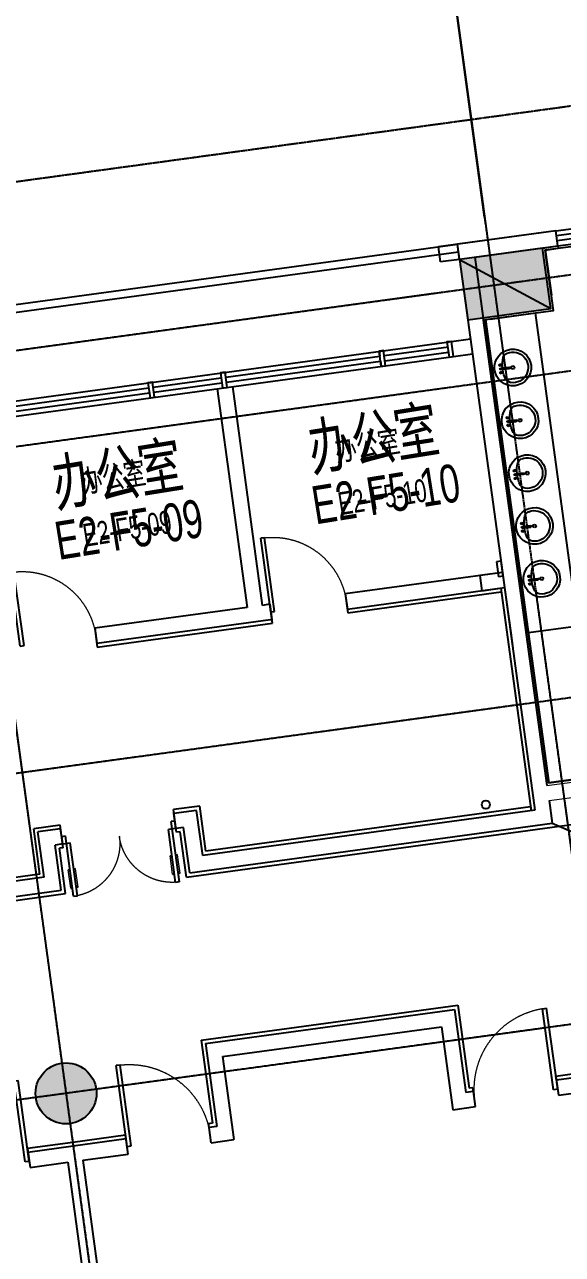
# Model space of a CAD drawing. Header units: millimetres. Extents: x -39175 to 150737, y -15023 to 140542.
# Drawn here: x 37772 to 44829, y 113149 to 129297 of the extents above; entities that cross this region are included whole.
import ezdxf

# ---------------------------------------------------------------- set-up
doc = ezdxf.new("R2010")
doc.units = ezdxf.units.MM
doc.header["$LTSCALE"] = 10
for name, pattern in [('DASH', [0.35, 0.25, -0.1]), ('E-RG-1F$0$$0$DOTE', [2.42, 2, -0.2, 0.02, -0.2]), ('E2-RI-5F$0$DASH', [0.35, 0.25, -0.1]), ('XRE2$0$HIDDEN', [0.375, 0.25, -0.125])]:
    doc.linetypes.add(name, pattern=pattern)
for name, color, linetype in [('A-1-1-X-TOILEL$0$A-FIXT', 55, 'Continuous'), ('A—墙体', 7, 'Continuous'), ('A—轴线、尺寸', 1, 'Continuous'), ('A—门窗', 135, 'Continuous'), ('E2-RI-5F$0$A-A-建筑投影线', 53, 'E2-RI-5F$0$DASH'), ('E2-RI-5F$0$J-STAIR楼梯', 2, 'Continuous'), ('I—平面—卫生间隔断（不到顶）', 48, 'Continuous'), ('I—平面—填充03(灰度)', 250, 'Continuous'), ('I—平面—文字', 40, 'Continuous'), ('I—平面—文字（放大1：100）', 40, 'XRE2$0$HIDDEN'), ('I—平面—洁具2', 44, 'Continuous'), ('I—平面—装饰面层线', 192, 'Continuous'), ('I—平面—门', 22, 'Continuous'), ('轴线100', 1, 'Continuous')]:
    doc.layers.add(name, color=color, linetype=linetype)
doc.layers.add('E2-RW-12345F$0$A-WALL', color=7, linetype='Continuous', lineweight=5)
doc.styles.add('ARIAL', font='arial.ttf')
doc.styles.add('XD2008', font='SIMYOU.TTF', dxfattribs={"width": 0.7, "height": 600})
doc.dimstyles.new('200', dxfattribs={"dimscale": 200, "dimtxt": 2.5, "dimasz": 2, "dimexe": 1, "dimexo": 1, "dimgap": 0.8, "dimtad": 1, "dimdec": 0, "dimdsep": 46, "dimtxsty": 'ARIAL', "dimblk1": 'ARCHTICK', "dimblk2": 'ARCHTICK', "dimsah": 1, "dimcen": -0.9, "dimdle": 1, "dimclrd": 256, "dimclre": 256, "dimclrt": 40, "dimaunit": 1, "dimadec": 0, "dimazin": 0, "dimtfac": 0.35, "dimtdec": 0, "dimtix": 1, "dimtmove": 2, "dimatfit": 3, "dimldrblk": 'ARCHTICK', "dimfxl": 0, "dimtvp": 0.8, "dimtolj": 1, "dimtzin": 0, "dimarcsym": 0})
doc.dimstyles.new('副本 100', dxfattribs={"dimscale": 100, "dimtxt": 2.5, "dimasz": 2, "dimexe": 1, "dimexo": 1, "dimgap": 0.8, "dimtad": 1, "dimdec": 0, "dimdsep": 46, "dimtxsty": 'ARIAL', "dimblk1": 'ARCHTICK', "dimblk2": 'ARCHTICK', "dimsah": 1, "dimcen": -0.9, "dimdle": 1, "dimclrd": 256, "dimclre": 256, "dimclrt": 40, "dimaunit": 1, "dimadec": 0, "dimazin": 0, "dimtfac": 0.35, "dimtdec": 0, "dimtix": 1, "dimtmove": 2, "dimatfit": 3, "dimldrblk": 'ARCHTICK', "dimfxl": 0, "dimtvp": 0.8, "dimtolj": 1, "dimtzin": 0, "dimarcsym": 0})

# ---------------------------------------------------------------- blocks, each defined once
blk = doc.blocks.new('E-COLS-F5')
at = {"layer": 'I—平面—填充03(灰度)'}
blk.add_hatch(color=18, dxfattribs=at).paths.add_polyline_path([(11753483, -6080581), (11752394, -6080730), (11752502, -6081523), (11753592, -6081374)])
h = blk.add_hatch(color=18, dxfattribs=at)
edge = h.paths.add_edge_path()
edge.add_arc((11747229, -6091681), 400, 0, 360)
at = {"layer": 'A—墙体'}
blk.add_lwpolyline([(11753483, -6080581), (11752394, -6080730), (11752502, -6081523), (11753592, -6081374)], close=True, dxfattribs=at)
blk.add_circle((11747229, -6091681), 400, dxfattribs=at)
blk = doc.blocks.new('E2-RI-5F$0$$DorLib2D$00000001')
at = {"layer": 'I—平面—门'}
for p, q in [((0.45, 0.975), (0.5, 0.975)), ((0.45, 0), (0.45, 0.975)), ((0.5, 0), (0.5, 0.975)), ((0.5, 0), (0.45, 0))]:
    blk.add_line(p, q, dxfattribs=at)
at = {"layer": 'I—平面—门', "color": 8, "linetype": 'DASH', "lineweight": 13}
blk.add_arc((0.475, 0), 0.975, 91.4693, 180, dxfattribs=at)
blk = doc.blocks.new('E2-RI-5F$0$$DorLib2D$00000011')
for p, q in [((-0.467, 0.471), (-0.467, -0.062)), ((-0.467, 0.471), (-0.433, 0.471)), ((-0.433, 0.471), (-0.433, 0.004)), ((0.433, 0.471), (0.433, 0.004)), ((0.467, 0.471), (0.433, 0.471)), ((0.467, 0.471), (0.467, -0.062)), ((-0.483, 0.396), (-0.467, 0.396)), ((-0.417, 0.396), (-0.433, 0.396)), ((0.417, 0.396), (0.433, 0.396)), ((0.483, 0.396), (0.467, 0.396)), ((-0.483, 0.235), (-0.467, 0.235)), ((-0.417, 0.235), (-0.433, 0.235)), ((0.417, 0.235), (0.433, 0.235)), ((0.483, 0.235), (0.467, 0.235)), ((-0.5, 0.004), (-0.433, 0.004)), ((-0.5, 0.004), (-0.5, -0.062)), ((0.5, 0.004), (0.433, 0.004)), ((0.5, 0.004), (0.5, -0.062)), ((-0.5, -0.062), (-0.467, -0.062)), ((0.5, -0.062), (0.467, -0.062))]:
    blk.add_line(p, q)
at = {"lineweight": 13}
for p, q in [((-0.483, 0.396), (-0.483, 0.235)), ((-0.417, 0.396), (-0.417, 0.235)), ((0.417, 0.396), (0.417, 0.235)), ((0.483, 0.396), (0.483, 0.235))]:
    blk.add_line(p, q, dxfattribs=at)
at = {"layer": 'I—平面—门', "color": 8, "linetype": 'DASH', "lineweight": 13, "ltscale": 20}
for centre, start, end in [((-0.467, 0.004), 0, 85.904), ((0.467, 0.004), 94.096, 180)]:
    blk.add_arc(centre, 0.467, start, end, dxfattribs=at)
blk = doc.blocks.new('_ArchTick')
at = {"color": 0, "linetype": 'ByBlock', "const_width": 0.15}
blk.add_lwpolyline([(-0.5, -0.5), (0.5, 0.5)], dxfattribs=at)
blk = doc.blocks.new('*D4653')
at = {"layer": 'A—轴线、尺寸', "linetype": 'ByBlock', "lineweight": -2}
for p, q in [((78472, 131607), (77673, 137453)), ((-33466, 122060), (77898, 137282)), ((-32387, 115642), (-33295, 122285))]:
    blk.add_line(p, q, dxfattribs=at)
at = {"layer": 'Defpoints', "color": 0, "linetype": 'ByBlock'}
for p in [(77700, 137255), (78499, 131409), (-32360, 115444, 0)]:
    blk.add_point(p, dxfattribs=at)
at = {"layer": 'A—轴线、尺寸', "linetype": 'ByBlock', "lineweight": -2, "xscale": 400, "yscale": 400, "zscale": 400}
for p, rotation in [((77700, 137255), 7.783339573525556), ((-33268, 122087), 187.7833395735256)]:
    blk.add_blockref('_ArchTick', p, dxfattribs=dict(at, rotation=rotation))
at = {"layer": 'A—轴线、尺寸', "color": 40, "linetype": 'ByBlock', "insert": (22160, 130082), "char_height": 500, "attachment_point": 5, "rotation": 7.7833, "style": 'ARIAL'}
blk.add_mtext('\\A1;112000', dxfattribs=at)
blk = doc.blocks.new('*D4665')
at = {"layer": 'A—轴线、尺寸', "linetype": 'ByBlock', "lineweight": -2}
for p, q in [((43808, 126768), (43131, 131722)), ((36024, 130549), (43356, 131551)), ((36873, 125820), (36195, 130774))]:
    blk.add_line(p, q, dxfattribs=at)
at = {"layer": 'Defpoints', "color": 0, "linetype": 'ByBlock'}
for p in [(43158, 131524), (43835, 126570), (36900, 125622)]:
    blk.add_point(p, dxfattribs=at)
at = {"layer": 'A—轴线、尺寸', "linetype": 'ByBlock', "lineweight": -2, "xscale": 400, "yscale": 400, "zscale": 400}
for p, rotation in [((43158, 131524), 7.783339573525556), ((36223, 130576), 187.7833395735256)]:
    blk.add_blockref('_ArchTick', p, dxfattribs=dict(at, rotation=rotation))
at = {"layer": 'A—轴线、尺寸', "color": 40, "linetype": 'ByBlock', "insert": (39634, 131462), "char_height": 500, "attachment_point": 5, "rotation": 7.7833, "style": 'ARIAL'}
blk.add_mtext('\\A1;7000', dxfattribs=at)
blk = doc.blocks.new('*D4666')
at = {"layer": 'A—轴线、尺寸', "linetype": 'ByBlock', "lineweight": -2}
for p, q in [((50744, 127716), (50066, 132670)), ((42960, 131497), (50292, 132499)), ((43808, 126768), (43131, 131722))]:
    blk.add_line(p, q, dxfattribs=at)
at = {"layer": 'Defpoints', "color": 0, "linetype": 'ByBlock'}
for p in [(50094, 132472), (50771, 127518), (43835, 126570)]:
    blk.add_point(p, dxfattribs=at)
at = {"layer": 'A—轴线、尺寸', "linetype": 'ByBlock', "lineweight": -2, "xscale": 400, "yscale": 400, "zscale": 400}
for p, rotation in [((50094, 132472), 7.783339573525556), ((43158, 131524), 187.7833395735256)]:
    blk.add_blockref('_ArchTick', p, dxfattribs=dict(at, rotation=rotation))
at = {"layer": 'A—轴线、尺寸', "color": 40, "linetype": 'ByBlock', "insert": (46570, 132410), "char_height": 500, "attachment_point": 5, "rotation": 7.7833, "style": 'ARIAL'}
blk.add_mtext('\\A1;7000', dxfattribs=at)
blk = doc.blocks.new('E2-RW-12345F$0$$TCHSYS$WIN2D')
for p, q in [((-0.5, 0.5), (0.5, 0.5)), ((-0.5, 0.5), (-0.5, -0.5)), ((0.5, 0.5), (0.5, -0.5)), ((0.5, 0.167), (-0.5, 0.167)), ((0.5, -0.167), (-0.5, -0.167)), ((-0.5, -0.5), (0.5, -0.5))]:
    blk.add_line(p, q)
blk = doc.blocks.new('E1-RW-1F$0$E-WC-BF$0$Sink Vanity-Round - 19_ x 19_-1522437-Level 2 - Program')
for p, q in [((87, 247), (87, 136)), ((106, 247), (106, 136))]:
    blk.add_line(p, q)
for centre, radius, start, end in [((97, 85), 241, 360, 180), ((1, 104), 105, 120.7927, 162.1904), ((97, -233), 452, 91.2067, 109.2086), ((46, 247), 12.7, 360, 180), ((46, 247), 12.7, 180, 360), ((97, 247), 9.52, 360, 180), ((97, -233), 452, 70.7914, 88.7933), ((147, 247), 12.7, 360, 180), ((147, 247), 12.7, 180, 0), ((192, 104), 105, 17.8096, 59.2073), ((97, 85), 241, 180, 360), ((97, 85), 201, 165.3071, 14.6929), ((97, 85), 20.6, 360, 180), ((97, 85), 20.6, 180, 360), ((97, 136), 9.52, 180, 360)]:
    blk.add_arc(centre, radius, start, end)
blk = doc.blocks.new('E2-RI-1F$0$RECTANGULAR_MULLION_-_60_H')
at = {"layer": 'A—门窗'}
for p, q in [((-30, -75), (-30, 125)), ((30, 125), (-30, 125)), ((30, 125), (30, -75)), ((30, -75), (-30, -75))]:
    blk.add_line(p, q, dxfattribs=at)
blk = doc.blocks.new('*D4860')
at = {"layer": 'Defpoints', "color": 0}
for p in [(-212256, 134550), (-211579, 129595), (-218514, 128648)]:
    blk.add_point(p, dxfattribs=at)
at = {"layer": '轴线100', "lineweight": -2}
for p, q in [((-219291, 133588), (-212157, 134563)), ((-211592, 129695), (-212270, 134649)), ((-218528, 128747), (-219205, 133701))]:
    blk.add_line(p, q, dxfattribs=at)
at = {"layer": '轴线100', "lineweight": -2, "xscale": 200, "yscale": 200, "zscale": 200}
for p, rotation in [((-212256, 134550), 7.783339565574511), ((-219192, 133602), 187.7833395655745)]:
    blk.add_blockref('_ArchTick', p, dxfattribs=dict(at, rotation=rotation))
at = {"layer": '轴线100', "color": 40, "insert": (-215755, 134307), "char_height": 300, "attachment_point": 5, "rotation": 7.7833, "style": 'ARIAL'}
blk.add_mtext('\\A1;7000', dxfattribs=at)
blk = doc.blocks.new('*D4861')
at = {"layer": 'Defpoints', "color": 0}
for p in [(-205321, 135498), (-204643, 130543), (-211579, 129595)]:
    blk.add_point(p, dxfattribs=at)
at = {"layer": '轴线100', "lineweight": -2}
for p, q in [((-212355, 134536), (-205221, 135511)), ((-204657, 130643), (-205334, 135597)), ((-211592, 129695), (-212270, 134649))]:
    blk.add_line(p, q, dxfattribs=at)
at = {"layer": '轴线100', "lineweight": -2, "xscale": 200, "yscale": 200, "zscale": 200}
for p, rotation in [((-205321, 135498), 7.783339565574511), ((-212256, 134550), 187.7833395655745)]:
    blk.add_blockref('_ArchTick', p, dxfattribs=dict(at, rotation=rotation))
at = {"layer": '轴线100', "color": 40, "insert": (-208820, 135255), "char_height": 300, "attachment_point": 5, "rotation": 7.7833, "style": 'ARIAL'}
blk.add_mtext('\\A1;7000', dxfattribs=at)
blk = doc.blocks.new('A$C1C9D1350')
at = {"layer": '轴线100', "linetype": 'E-RG-1F$0$$0$DOTE'}
for p, q in [((-212567.1, 136824.8), (-208074, 103953.6)), ((-219502.6, 135876.8), (-215009.5, 103005.7)), ((-187050.8, 132237.2), (-291775.7, 117922.8)), ((-186872.9, 130999.9), (-255751.1, 121585.2)), ((-186282.4, 126791.1), (-255175.5, 117374.4)), ((-185726.1, 122577.6), (-262526.2, 112080.1))]:
    blk.add_line(p, q, dxfattribs=at)
at = {"layer": '轴线100'}
for base, p1, p2, picture, middle in [((-205320.5, 135497.8), (-211578.8, 129595.5), (-204643.3, 130543.5), '*D4861', (-208819.8, 135254.8)), ((-212256, 134549.8), (-218514.4, 128647.5), (-211578.8, 129595.5), '*D4860', (-215755.4, 134306.8))]:
    dim = blk.add_linear_dim(base=base, p1=p1, p2=p2, angle=7.78334, dimstyle='副本 100', override={"dimtxt": 3}, dxfattribs=at)
    dim.commit()
    dim.dimension.update_dxf_attribs({"geometry": picture, "text_midpoint": middle})

msp = doc.modelspace()

# ---------------------------------------------------------------- linework, layer by layer
at = {"layer": 'A-1-1-X-TOILEL$0$A-FIXT'}
msp.add_circle((43824.2, 119054.6), 54.1, dxfattribs=at)
at = {"layer": 'A—墙体'}
for p, q in [((44741.9, 126588), (43204.2, 126378.2)), ((44741.8, 126588), (43453, 126411.8)), ((44741.8, 126588), (43453, 126411.8)), ((44768.9, 126389.8), (44741.8, 126588)), ((44768.9, 126389.8), (44741.8, 126588)), ((43231.3, 126180), (43204.2, 126378.2)), ((43480.1, 126213.8), (43452.9, 126412)), ((43678.2, 126240.7), (44768.9, 126389.8)), ((44569.9, 126362.6), (44768.9, 126389.8)), ((44569.9, 126362.6), (44768.9, 126389.8)), ((44768.1, 126389.7), (44768.9, 126389.8)), ((44768.1, 126389.7), (44768.9, 126389.8)), ((43480.1, 126213.6), (43231.3, 126180)), ((43479.9, 126213.8), (44042, 122102)), ((43479.9, 126213.8), (44042, 122102)), ((43480, 126214), (44042.1, 122102)), ((43678.2, 126241.1), (44253.8, 122030)), ((43786.5, 125448.3), (44253.8, 122029.7)), ((43786.5, 125448.3), (44626.2, 119305.4)), ((43786.5, 125448.3), (44626.2, 119305.4)), ((43786.5, 125448.2), (44626.2, 119305.4)), ((43786.5, 125448.2), (44626.2, 119305.4)), ((43373.8, 125137.7), (43622.5, 125171.7)), ((43400.9, 124939.5), (43373.8, 125137.7)), ((43400.9, 124939.5), (43649.6, 124973.5)), ((40299.8, 124515.8), (40692.3, 121644.2)), ((40497.9, 124542.9), (40890.4, 121671.2)), ((44042, 122102), (41980.3, 121820.2)), ((44042.1, 122102), (43744.8, 122061.4)), ((44042.1, 122102), (43744.8, 122061.4)), ((43744.8, 122061.4), (43771.9, 121863.2)), ((43744.8, 122061.4), (43771.9, 121863.2)), ((44253.8, 122030), (44348.6, 121336.4)), ((44253.8, 122029.7), (44348.6, 121336)), ((42007.4, 121622.1), (44069.1, 121903.9)), ((43771.9, 121863.2), (44069.2, 121903.9)), ((43771.9, 121863.2), (44069.1, 121903.9)), ((44069.1, 121903.9), (44468.6, 118981)), ((44069.1, 121903.9), (44468.6, 118981)), ((44069.1, 121903.9), (44468.6, 118981)), ((44069.1, 121903.9), (44468.6, 118981)), ((44069.2, 121903.9), (44150.4, 121309.3)), ((40692.3, 121644.2), (38691.8, 121370.7)), ((40989.5, 121684.8), (40890.4, 121671.2)), ((38718.9, 121172.6), (40997.7, 121484)), ((40997.7, 121484), (41016.6, 121486.6)), ((44150.4, 121309.3), (44150.4, 121309.3)), ((44150.4, 121309.3), (44177.5, 121111.1)), ((44177.5, 121111.1), (44177.5, 121111.1)), ((44653.2, 119107.2), (44693.9, 118810)), ((44653.2, 119107.2), (44693.9, 118810)), ((40028, 118979.6), (39730.7, 118939)), ((39757.8, 118740.9), (39730.7, 118939)), ((40109.2, 118385.2), (40028, 118979.6)), ((44468.7, 118981), (40109.2, 118385.2)), ((38244.6, 118735.9), (37947.3, 118695.2)), ((38028.6, 118100.8), (37947.3, 118695.2)), ((38271.6, 118537.7), (38244.6, 118735.9)), ((39856.9, 118754.4), (39757.8, 118740.9)), ((39938.2, 118159.9), (39856.9, 118754.4)), ((39938.2, 118159.9), (44693.9, 118810)), ((38271.6, 118537.7), (38172.6, 118524.2)), ((38253.8, 117929.7), (38172.6, 118524.2)), ((38028.6, 118100.8), (19302.7, 115541.2)), ((19131.6, 115315.9), (38253.8, 117929.7)), ((40143.8, 115917.1), (43413.4, 116364)), ((43413.4, 116364), (43562.4, 115274.1)), ((40369, 115746), (43242.3, 116138.8)), ((43242.3, 116138.8), (43391.3, 115048.9)), ((40143.8, 115917.1), (40292.8, 114827.2)), ((40369, 115746), (40518, 114656.2)), ((44744.5, 115486.2), (44778.4, 115238.5)), ((45345.7, 115517.9), (44751.3, 115436.6)), ((44778.4, 115238.5), (45273.7, 115306.2)), ((43661.4, 115287.7), (43562.4, 115274.1)), ((43688.5, 115089.5), (43661.4, 115287.7)), ((43391.3, 115048.9), (43688.5, 115089.5)), ((40292.8, 114827.2), (40193.7, 114813.7)), ((40220.8, 114615.5), (40193.7, 114813.7)), ((39103.8, 114664.7), (38410.2, 114569.9)), ((39130.9, 114466.6), (39097, 114714.2)), ((40220.8, 114615.5), (40518, 114656.2)), ((37809, 114538.2), (37842.9, 114290.5)), ((38410.2, 114569.9), (37815.8, 114488.7)), ((37842.9, 114290.5), (38338.2, 114358.2)), ((38338.2, 114358.2), (39293, 107373.2)), ((38536.4, 114385.3), (39130.9, 114466.6)), ((38536.4, 114385.3), (39491.2, 107400.3))]:
    msp.add_line(p, q, dxfattribs=at)
for points in [[(43480, 126213.8), (43588.4, 125421.2), (44678.2, 125570.1), (44569.9, 126362.6)], [(43480, 126213.8), (43588.4, 125421.2), (44678.2, 125570.1), (44569.9, 126362.6)], [(44042, 122102), (44069.1, 121903.9)], [(41980.3, 121820.2), (42007.4, 121622.1)], [(40989.5, 121684.8), (41016.6, 121486.6)], [(38691.8, 121370.7), (38718.9, 121172.6)]]:
    msp.add_lwpolyline(points, dxfattribs=at)
at = {"layer": 'A—轴线、尺寸', "linetype": 'E-RG-1F$0$$0$DOTE', "ltscale": 500}
for p, q in [((42847, 133799.2), (47340, 100928.1)), ((35911.5, 132851.2), (40404.5, 99980.1)), ((79137.4, 130684.4), (-37184.4, 114784.7)), ((79311.1, 129446.5), (-337, 118559.6)), ((79901.5, 125237.7), (238.6, 114348.8)), ((80491.9, 121028.9), (-7112.2, 109054.5))]:
    msp.add_line(p, q, dxfattribs=at)
at = {"layer": 'A—门窗'}
for p, q in [((42449.7, 124809.6), (42422.6, 125007.7)), ((42509.2, 124817.7), (42482.1, 125015.8))]:
    msp.add_line(p, q, dxfattribs=at)
for points in [[(7687.3, 117082.1), (7261.1, 120203.4), (43373.8, 125137.7)], [(42440.7, 124875.6), (42449.7, 124809.6), (42509.2, 124817.7), (42482.1, 125015.8), (42422.6, 125007.7), (42431.7, 124941.7)], [(42491.1, 124949.8), (43332.3, 125064.7)], [(42500.1, 124883.7), (43332.4, 124997.5)], [(7886.2, 117103.4), (7486.3, 120032.3), (43400.9, 124939.5)], [(40410.5, 124665.5), (42431.7, 124941.7)], [(40419.5, 124599.5), (42440.7, 124875.6)], [(36942.7, 124191.7), (39399.9, 124527.4)], [(39459.3, 124535.5), (40351.1, 124657.4)], [(39468.4, 124469.5), (40360.1, 124591.3)], [(36951.8, 124125.6), (39408.9, 124461.4)]]:
    msp.add_lwpolyline(points, dxfattribs=at)
for points in [[(43400.9, 124939.5), (43373.8, 125137.7), (43314.3, 125129.6), (43341.4, 124931.4)], [(40428.6, 124533.4), (40401.5, 124731.6), (40342, 124723.4), (40369.1, 124525.3)], [(39477.4, 124403.4), (39450.3, 124601.6), (39390.9, 124593.4), (39418, 124395.3)]]:
    msp.add_lwpolyline(points, close=True, dxfattribs=at)
at = {"layer": 'Defpoints'}
msp.add_line((43480, 126213.8), (44678.2, 125570.1), dxfattribs=at)
at = {"layer": 'E2-RI-5F$0$A-A-建筑投影线'}
msp.add_line((-8334.2, 120948.2), (73356.5, 132114.2), dxfattribs=at)
at = {"layer": 'E2-RI-5F$0$J-STAIR楼梯'}
for points in [[(6200.8, 116879.2), (5604.9, 121238.4), (43452.9, 126412)], [(6299.9, 116892.7), (5717.5, 121152.9), (43466.5, 126312.9)]]:
    msp.add_lwpolyline(points, dxfattribs=at)
at = {"layer": 'E2-RW-12345F$0$A-WALL', "lineweight": 13}
for p, q in [((44741.8, 126588), (43453, 126411.8)), ((44741.8, 126588), (43453, 126411.8)), ((44741.8, 126588), (43453, 126411.8)), ((44768.9, 126389.8), (44741.8, 126588)), ((43453, 126411.8), (44042, 122102)), ((43453, 126411.8), (44042, 122102)), ((43453, 126411.8), (44069.1, 121903.9)), ((44569.9, 126362.6), (44768.9, 126389.8)), ((44768.1, 126389.7), (44768.9, 126389.8)), ((43786.5, 125448.2), (44626.2, 119305.4)), ((43786.5, 125448.2), (44626.2, 119305.4)), ((44069.1, 121903.9), (44468.6, 118981)), ((44069.1, 121903.9), (44468.6, 118981))]:
    msp.add_line(p, q, dxfattribs=at)
at = {"layer": 'E2-RW-12345F$0$A-WALL'}
for p, q in [((44626.2, 119305.4), (45815.1, 119467.9)), ((44653.2, 119107.2), (45644, 119242.6))]:
    msp.add_line(p, q, dxfattribs=at)
at = {"layer": 'E2-RW-12345F$0$A-WALL', "lineweight": 13}
msp.add_lwpolyline([(43480, 126213.8), (43588.4, 125421.2), (44678.2, 125570.1), (44569.9, 126362.6)], dxfattribs=at)
msp.add_lwpolyline([(43480, 126213.8), (43588.4, 125421.2), (44678.2, 125570.1), (44569.9, 126362.6)], dxfattribs=at)
at = {"layer": 'I—平面—卫生间隔断（不到顶）', "ltscale": 3}
for p, q in [((43879.8, 125430.7, 0), (44474.2, 125512, 0)), ((45036.3, 121399.7, 0), (44474.2, 125512, 0)), ((45036.3, 121399.7, 0), (44382.4, 121310.3, 0))]:
    msp.add_line(p, q, dxfattribs=at)
at = {"layer": 'I—平面—装饰面层线'}
for p, q in [((44603.7, 126337), (46886.6, 126649)), ((44603.7, 126337.1), (44773, 126360.2)), ((44712, 125544.5), (44603.7, 126337.1)), ((44603.7, 126337), (44685, 125742.5, 0)), ((44768.9, 126389.8), (44773, 126360.2)), ((43820.3, 125422.6), (44712, 125544.5)), ((44651.8, 119339.1), (43820.3, 125422.6)), ((43820.3, 125422.6, 0), (44651.8, 119339.1, 0)), ((41980.3, 121820.2), (42014.2, 121572.5)), ((42014.2, 121572.5), (44026.4, 121847.6)), ((44019.6, 121897.1), (44419.1, 118974.3)), ((44019.6, 121897.1), (44419.1, 118974.3)), ((41023.4, 121437.1), (40989.5, 121684.8)), ((38725.7, 121123), (41023.4, 121437.1)), ((38691.8, 121370.7), (38725.7, 121123)), ((44651.8, 119339.1, 0), (45840.8, 119501.7)), ((40070.7, 119036), (39724, 118988.6)), ((39895.4, 118103.6), (47206.9, 119103)), ((40152, 118441.5), (40070.7, 119036)), ((44412.3, 119023.8), (40152, 118441.5)), ((39764.6, 118691.3), (39724, 118988.6)), ((38237.8, 118785.4), (37891, 118738)), ((37972.3, 118143.5), (37891, 118738)), ((38278.4, 118488.2), (38237.8, 118785.4)), ((39814.1, 118698.1), (39764.6, 118691.3)), ((39895.4, 118103.6), (39814.1, 118698.1)), ((38278.4, 118488.2), (38228.9, 118481.4)), ((38310.1, 117886.9), (38228.9, 118481.4)), ((37972.3, 118143.5), (19345.5, 115597.5)), ((19088.9, 115259.6), (38310.1, 117886.9)), ((40087.5, 115959.9), (43456.2, 116420.3)), ((43456.2, 116420.3), (43605.1, 115330.4)), ((40087.5, 115959.9), (40236.4, 114870)), ((45339, 115567.4), (44744.5, 115486.2)), ((44751.3, 115436.6), (44744.5, 115486.2)), ((43654.7, 115337.2), (43605.1, 115330.4)), ((43661.4, 115287.7), (43654.7, 115337.2)), ((40236.4, 114870), (40186.9, 114863.2)), ((40193.7, 114813.7), (40186.9, 114863.2)), ((39097, 114714.2), (38403.5, 114619.4)), ((39103.8, 114664.7), (39097, 114714.2)), ((38403.5, 114619.4), (37809, 114538.2)), ((37815.8, 114488.7), (37809, 114538.2))]:
    msp.add_line(p, q, dxfattribs=at)
at = {"layer": 'I—平面—装饰面层线', "elevation": 0}
msp.add_lwpolyline([(46874.9, 119612.5), (46911.4, 119345.2), (45881.4, 119204.4), (45840.8, 119501.7), (44651.8, 119339.2), (43820.3, 125422.6), (44711.7, 125544.4), (44603.2, 126336.9), (44773, 126360.1)], dxfattribs=at)
at = {"layer": 'I—平面—门'}
msp.add_lwpolyline([(44694, 118809.3), (45706, 118378.4)], dxfattribs=at)
msp.add_lwpolyline([(44694, 118809.3), (45706, 118378.4)], dxfattribs=at)

# ---------------------------------------------------------------- block references
at = {"layer": 'A—墙体'}
msp.add_blockref('E-COLS-F5', (-11708913.6, 6206944.1), dxfattribs=at)
at = {"layer": 'A—门窗', "xscale": -900.0000000000006, "yscale": 199.9999999999993, "zscale": 900, "rotation": 187.7837827304539}
msp.add_blockref('E2-RW-12345F$0$$TCHSYS$WIN2D', (45201.2, 126549.8), dxfattribs=at)
msp.add_blockref('E2-RW-12345F$0$$TCHSYS$WIN2D', (45201.2, 126549.8), dxfattribs=at)
at = {"layer": 'A—门窗', "extrusion": (0, 0, -1), "rotation": 172.2166604275752}
msp.add_blockref('E2-RI-1F$0$RECTANGULAR_MULLION_-_60_H', (-44004.8, 122172.5), dxfattribs=at)
at = {"layer": 'I—平面—洁具2', "xscale": -1, "rotation": 96.80901417930038}
for p in [(44251.7, 124900.9, 0), (44346.5, 124207.4, 0), (44441.3, 123513.8, 0), (44536.1, 122820.3, 0), (44630.9, 122126.7, 0)]:
    msp.add_blockref('E1-RW-1F$0$E-WC-BF$0$Sink Vanity-Round - 19_ x 19_-1522437-Level 2 - Program', p, dxfattribs=at)
at = {"layer": 'I—平面—门'}
for name, p, xscale, yscale, zscale, rotation in [('E2-RI-5F$0$$DorLib2D$00000001', (41498.4, 121653.4), -1000.000000000562, 1000, 1000, 7.783339568362138), ('E2-RI-5F$0$$DorLib2D$00000001', (38210, 121203.9), -1000.000000000562, 1000, 1000, 7.783339568362138), ('E2-RI-5F$0$$DorLib2D$00000011', (39013.9, 118645.5), -1499.999999999638, 1500, 1500, 187.7833395722282), ('E2-RI-5F$0$$DorLib2D$00000001', (44222.6, 115243.7), 1099.999999998817, 1099.999999999069, 1099.999999999027, 7.783339663099689), ('E2-RI-5F$0$$DorLib2D$00000001', (39662.3, 114640.1), -1099.999999998943, 1100, -1099.999999999165, 7.783339663147758), ('E2-RI-5F$0$$DorLib2D$00000001', (37287, 114295.7), 1099.999999998817, 1099.999999999069, 1099.999999999027, 7.783339663099689)]:
    msp.add_blockref(name, p, dxfattribs=dict(at, xscale=xscale, yscale=yscale, zscale=zscale, rotation=rotation))
at = {"layer": '轴线100'}
msp.add_blockref('A$C1C9D1350', (255414.1, -3026), dxfattribs=at)

# ---------------------------------------------------------------- texts
at = {"layer": 'I—平面—文字', "linetype": 'ByBlock', "style": 'XD2008', "width": 0.7}
for s, height, p in [('办公室', 600, (41543.4, 123434.1, 0)), ('办公室', 600, (38184.5, 122966.6, 0)), ('E2-F5-10', 500, (41589.7, 122732.9)), ('E2-F5-09', 500, (38218.4, 122266.4))]:
    msp.add_text(s, height=height, rotation=9.15842, dxfattribs=at).set_placement(p)
at = {"layer": 'I—平面—文字（放大1：100）', "linetype": 'ByBlock', "style": 'XD2008', "width": 0.7}
for s, p in [('办公室', (41865.7, 123554.7, 0)), ('办公室', (38529.9, 123139.2, 0)), ('E2-F5-10', (41912, 122853.5)), ('E2-F5-09', (38563.8, 122439))]:
    msp.add_text(s, height=300, rotation=9.15842, dxfattribs=at).set_placement(p)

# ---------------------------------------------------------------- dimensions: what is measured, and where the dimension line sits
at = {"layer": 'A—轴线、尺寸', "linetype": 'ByBlock'}
for base, p1, p2, picture, middle in [((77700.2, 137254.9), (-32359.8, 115444.1, 0), (78499.3, 131408.6), '*D4653', (22159.9, 130082.5)), ((50093.5, 132472.2), (43835.2, 126569.9), (50770.7, 127517.9), '*D4666', (46569.5, 132409.6)), ((43158, 131524.2), (36899.7, 125621.9), (43835.2, 126569.9), '*D4665', (39634, 131461.7))]:
    dim = msp.add_linear_dim(base=base, p1=p1, p2=p2, angle=7.78334, dimstyle='200', dxfattribs=at)
    dim.commit()
    dim.dimension.update_dxf_attribs({"geometry": picture, "text_midpoint": middle})

doc.saveas('drawing.dxf')
